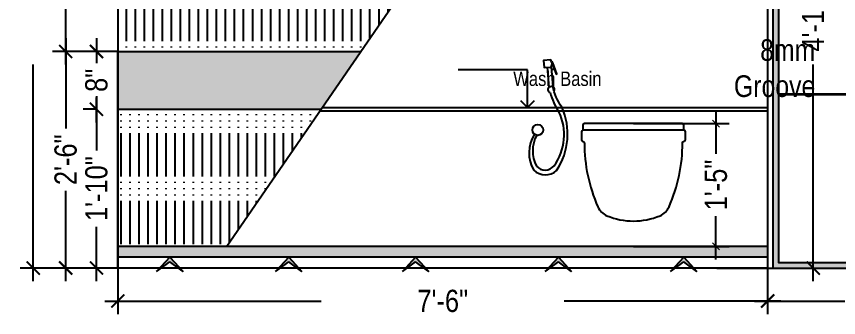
# Model space of a CAD drawing. Header units: inches. Extents: x -109431 to 29005, y -34715 to -1756.
# Drawn here: x -44309.5 to -44195.6, y -11935.2 to -11893.5 of the extents above; entities that cross this region are included whole.
import ezdxf

# ---------------------------------------------------------------- set-up
doc = ezdxf.new("R2010")
doc.units = ezdxf.units.IN
doc.header["$LTSCALE"] = 0.05
doc.header["$MEASUREMENT"] = 0
doc.header["$PDMODE"] = 3
doc.header["$PDSIZE"] = -4
doc.linetypes.add('ACAD_ISO03W100', pattern=[30, 12, -18])
doc.linetypes.add('DASHED2', pattern=[0.375, 0.25, -0.125])
doc.layers.get('Defpoints').update_dxf_attribs({"linetype": 'DASHED2'})
for name, color, linetype in [('Civil Dimension - Text', 7, 'Continuous'), ('Flooring Hatch', 251, 'Continuous'), ('Flooring Layout', 7, 'Continuous'), ('text', 4, 'Continuous')]:
    doc.layers.add(name, color=color, linetype=linetype)
doc.styles.add('4MMOF3-8', font='ARIALN.TTF', dxfattribs={"height": 5.12})
doc.styles.add('9-128OF1-4', font='ARIALN.TTF', dxfattribs={"height": 3.0792})
doc.dimstyles.new('DIM 1-4', dxfattribs={"dimtxt": 3.0792, "dimasz": 1.82, "dimexe": 1.82, "dimexo": 0, "dimgap": 0.09, "dimtad": 0, "dimzin": 0, "dimdsep": 46, "dimlunit": 4, "dimtxsty": '9-128OF1-4', "dimblk": 'ARCHTICK', "dimcen": 1.8125, "dimdle": 1.82, "dimclrd": 8, "dimclre": 8, "dimadec": 0, "dimazin": 0, "dimtfac": 1, "dimtofl": 0, "dimtmove": 0, "dimatfit": 3, "dimldrblk": 'OPEN90', "dimfxl": 1, "dimtolj": 1, "dimtzin": 0, "dimlwd": -1, "dimarcsym": 0})

# ---------------------------------------------------------------- blocks, each defined once
blk = doc.blocks.new('_ArchTick')
at = {"color": 0, "const_width": 0.15}
blk.add_lwpolyline([(-0.5, -0.5), (0.5, 0.5)], dxfattribs=at)
blk = doc.blocks.new('*D693')
at = {"layer": 'Defpoints', "color": 0, "ltscale": 50, "transparency": 16777216}
for p in [(-44295.45, -11926.48), (-44205.45, -11926.48), (-44205.45, -11932.87)]:
    blk.add_point(p, dxfattribs=at)
at = {"layer": 'Flooring Layout', "color": 8, "linetype": 'ACAD_ISO03W100', "lineweight": -2, "ltscale": 50, "transparency": 16777216}
for p, q in [((-44295.45, -11926.48), (-44295.45, -11934.69)), ((-44205.45, -11926.48), (-44205.45, -11934.69))]:
    blk.add_line(p, q, dxfattribs=at)
at = {"layer": 'Flooring Layout', "color": 8, "linetype": 'ACAD_ISO03W100', "ltscale": 50, "transparency": 16777216}
for p, q in [((-44297.27, -11932.87), (-44253.89, -11932.87)), ((-44203.63, -11932.87), (-44247.01, -11932.87))]:
    blk.add_line(p, q, dxfattribs=at)
at = {"layer": 'Flooring Layout', "color": 8, "ltscale": 50, "transparency": 16777216, "xscale": 1.82, "yscale": 1.82, "zscale": 1.82, "rotation": 180}
blk.add_blockref('_ArchTick', (-44295.45, -11932.87), dxfattribs=at)
at = {"layer": 'Flooring Layout', "color": 8, "ltscale": 50, "transparency": 16777216, "xscale": 1.82, "yscale": 1.82, "zscale": 1.82}
blk.add_blockref('_ArchTick', (-44205.45, -11932.87), dxfattribs=at)
at = {"layer": 'Flooring Layout', "color": 0, "ltscale": 50, "transparency": 16777216, "insert": (-44250.45, -11932.87), "char_height": 3.079, "attachment_point": 5, "style": '9-128OF1-4', "bg_fill": 3, "box_fill_scale": 1.25, "bg_fill_color": 256, "bg_fill_true_color": 13158600, "bg_fill_transparency": 0}
blk.add_mtext('\\A1;7\'-6"', dxfattribs=at)
blk = doc.blocks.new('_Open90')
at = {"color": 0, "linetype": 'ByBlock', "lineweight": -2}
for p, q in [((0, 0), (-1, 0)), ((-0.5, 0.5), (0, 0)), ((0, 0), (-0.5, -0.5))]:
    blk.add_line(p, q, dxfattribs=at)
blk = doc.blocks.new('*D694')
at = {"layer": 'Defpoints', "color": 0, "ltscale": 50, "transparency": 16777216}
for p in [(-44295.45, -11898.3), (-44302.68, -11928.3), (-44295.45, -11928.3)]:
    blk.add_point(p, dxfattribs=at)
at = {"layer": 'Flooring Layout', "color": 8, "linetype": 'ACAD_ISO03W100', "ltscale": 50, "transparency": 16777216}
for p, q in [((-44302.68, -11896.48), (-44302.68, -11909.82)), ((-44302.68, -11930.12), (-44302.68, -11916.77))]:
    blk.add_line(p, q, dxfattribs=at)
at = {"layer": 'Flooring Layout', "color": 8, "linetype": 'ACAD_ISO03W100', "lineweight": -2, "ltscale": 50, "transparency": 16777216}
for p, q in [((-44295.45, -11898.3), (-44304.5, -11898.3)), ((-44295.45, -11928.3), (-44304.5, -11928.3))]:
    blk.add_line(p, q, dxfattribs=at)
at = {"layer": 'Flooring Layout', "color": 8, "ltscale": 50, "transparency": 16777216, "xscale": 1.82, "yscale": 1.82, "zscale": 1.82}
for p, rotation in [((-44302.68, -11898.3), 90), ((-44302.68, -11928.3), 270)]:
    blk.add_blockref('_ArchTick', p, dxfattribs=dict(at, rotation=rotation))
at = {"layer": 'Flooring Layout', "color": 0, "ltscale": 50, "transparency": 16777216, "insert": (-44302.68, -11913.3), "char_height": 3.079, "attachment_point": 5, "rotation": 90, "style": '9-128OF1-4', "bg_fill": 3, "box_fill_scale": 1.25, "bg_fill_color": 256, "bg_fill_true_color": 13158600, "bg_fill_transparency": 0}
blk.add_mtext('\\A1;2\'-6"', dxfattribs=at)
blk = doc.blocks.new('*D695')
at = {"layer": 'Defpoints', "color": 0, "ltscale": 50, "transparency": 16777216}
for p in [(-44302.68, -11829.3), (-44295.45, -11829.3), (-44295.45, -11898.3)]:
    blk.add_point(p, dxfattribs=at)
at = {"layer": 'Flooring Layout', "color": 8, "linetype": 'ACAD_ISO03W100', "ltscale": 50, "transparency": 16777216}
for p, q in [((-44302.68, -11827.48), (-44302.68, -11860.35)), ((-44302.68, -11900.12), (-44302.68, -11867.24))]:
    blk.add_line(p, q, dxfattribs=at)
at = {"layer": 'Flooring Layout', "color": 8, "linetype": 'ACAD_ISO03W100', "lineweight": -2, "ltscale": 50, "transparency": 16777216}
for p, q in [((-44295.45, -11829.3), (-44304.5, -11829.3)), ((-44295.45, -11898.3), (-44304.5, -11898.3))]:
    blk.add_line(p, q, dxfattribs=at)
at = {"layer": 'Flooring Layout', "color": 8, "ltscale": 50, "transparency": 16777216, "xscale": 1.82, "yscale": 1.82, "zscale": 1.82}
for p, rotation in [((-44302.68, -11829.3), 90), ((-44302.68, -11898.3), 270)]:
    blk.add_blockref('_ArchTick', p, dxfattribs=dict(at, rotation=rotation))
at = {"layer": 'Flooring Layout', "color": 0, "ltscale": 50, "transparency": 16777216, "insert": (-44302.68, -11863.8), "char_height": 3.079, "attachment_point": 5, "rotation": 90, "style": '9-128OF1-4', "bg_fill": 3, "box_fill_scale": 1.25, "bg_fill_color": 256, "bg_fill_true_color": 13158600, "bg_fill_transparency": 0}
blk.add_mtext('\\A1;5\'-9"', dxfattribs=at)
blk = doc.blocks.new('*D699')
at = {"layer": 'Defpoints', "color": 0, "ltscale": 50, "transparency": 16777216}
for p in [(-44206.93, -11870.3), (-44212.49, -11928.3), (-44199.14, -11928.3)]:
    blk.add_point(p, dxfattribs=at)
at = {"layer": 'Flooring Layout', "color": 8, "linetype": 'ACAD_ISO03W100', "ltscale": 50, "transparency": 16777216}
for p, q in [((-44199.14, -11868.48), (-44199.14, -11889.35)), ((-44199.14, -11930.12), (-44199.14, -11898.31))]:
    blk.add_line(p, q, dxfattribs=at)
at = {"layer": 'Flooring Layout', "color": 8, "linetype": 'ACAD_ISO03W100', "lineweight": -2, "ltscale": 50, "transparency": 16777216}
for p, q in [((-44206.93, -11870.3), (-44197.32, -11870.3)), ((-44212.49, -11928.3), (-44197.32, -11928.3))]:
    blk.add_line(p, q, dxfattribs=at)
at = {"layer": 'Flooring Layout', "color": 8, "ltscale": 50, "transparency": 16777216, "xscale": 1.82, "yscale": 1.82, "zscale": 1.82}
for p, rotation in [((-44199.14, -11870.3), 90), ((-44199.14, -11928.3), 270)]:
    blk.add_blockref('_ArchTick', p, dxfattribs=dict(at, rotation=rotation))
at = {"layer": 'Flooring Layout', "color": 0, "ltscale": 50, "transparency": 16777216, "insert": (-44199.14, -11893.83), "char_height": 3.079, "attachment_point": 5, "rotation": 90, "style": '9-128OF1-4', "bg_fill": 3, "box_fill_scale": 1.25, "bg_fill_color": 256, "bg_fill_true_color": 13158600, "bg_fill_transparency": 0}
blk.add_mtext('\\A1;4\'-10"', dxfattribs=at)
blk = doc.blocks.new('*D700')
at = {"layer": 'Defpoints', "color": 0, "ltscale": 50, "transparency": 16777216}
for p in [(-44216.11, -11829.3), (-44203.1, -11928.3), (-44191.92, -11928.3)]:
    blk.add_point(p, dxfattribs=at)
at = {"layer": 'Flooring Layout', "color": 8, "linetype": 'ACAD_ISO03W100', "ltscale": 50, "transparency": 16777216}
for p, q in [((-44191.92, -11827.48), (-44191.92, -11882.48)), ((-44191.92, -11930.12), (-44191.92, -11889.38))]:
    blk.add_line(p, q, dxfattribs=at)
at = {"layer": 'Flooring Layout', "color": 8, "linetype": 'ACAD_ISO03W100', "lineweight": -2, "ltscale": 50, "transparency": 16777216}
for p, q in [((-44216.11, -11829.3), (-44190.1, -11829.3)), ((-44203.1, -11928.3), (-44190.1, -11928.3))]:
    blk.add_line(p, q, dxfattribs=at)
at = {"layer": 'Flooring Layout', "color": 8, "ltscale": 50, "transparency": 16777216, "xscale": 1.82, "yscale": 1.82, "zscale": 1.82}
for p, rotation in [((-44191.92, -11829.3), 90), ((-44191.92, -11928.3), 270)]:
    blk.add_blockref('_ArchTick', p, dxfattribs=dict(at, rotation=rotation))
at = {"layer": 'Flooring Layout', "color": 0, "ltscale": 50, "transparency": 16777216, "insert": (-44191.92, -11885.93), "char_height": 3.079, "attachment_point": 5, "rotation": 90, "style": '9-128OF1-4', "bg_fill": 3, "box_fill_scale": 1.25, "bg_fill_color": 256, "bg_fill_true_color": 13158600, "bg_fill_transparency": 0}
blk.add_mtext('\\A1;8\'-3"', dxfattribs=at)
blk = doc.blocks.new('*D701')
at = {"layer": 'Defpoints', "color": 0, "ltscale": 50, "transparency": 16777216}
for p in [(-44298.42, -11898.3), (-44298.42, -11906.3), (-44298.42, -11906.3)]:
    blk.add_point(p, dxfattribs=at)
at = {"layer": 'Flooring Layout', "color": 8, "linetype": 'ACAD_ISO03W100', "ltscale": 50, "transparency": 16777216}
for p, q in [((-44298.42, -11896.48), (-44298.42, -11900.75)), ((-44298.42, -11908.12), (-44298.42, -11903.84))]:
    blk.add_line(p, q, dxfattribs=at)
at = {"layer": 'Flooring Layout', "color": 8, "linetype": 'ACAD_ISO03W100', "lineweight": -2, "ltscale": 50, "transparency": 16777216}
for p, q in [((-44298.42, -11898.3), (-44300.24, -11898.3)), ((-44298.42, -11906.3), (-44300.24, -11906.3))]:
    blk.add_line(p, q, dxfattribs=at)
at = {"layer": 'Flooring Layout', "color": 8, "ltscale": 50, "transparency": 16777216, "xscale": 1.82, "yscale": 1.82, "zscale": 1.82}
for p, rotation in [((-44298.42, -11898.3), 90), ((-44298.42, -11906.3), 270)]:
    blk.add_blockref('_ArchTick', p, dxfattribs=dict(at, rotation=rotation))
at = {"layer": 'Flooring Layout', "color": 0, "ltscale": 50, "transparency": 16777216, "insert": (-44298.42, -11902.3), "char_height": 3.079, "attachment_point": 5, "rotation": 90, "style": '9-128OF1-4', "bg_fill": 3, "box_fill_scale": 1.25, "bg_fill_color": 256, "bg_fill_true_color": 13158600, "bg_fill_transparency": 0}
blk.add_mtext('\\A1;8"', dxfattribs=at)
blk = doc.blocks.new('*D704')
at = {"layer": 'Defpoints', "color": 0, "ltscale": 50, "transparency": 16777216}
for p in [(-44298.42, -11906.3), (-44298.42, -11928.3), (-44297.59, -11928.3)]:
    blk.add_point(p, dxfattribs=at)
at = {"layer": 'Flooring Layout', "color": 8, "linetype": 'ACAD_ISO03W100', "ltscale": 50, "transparency": 16777216}
for p, q in [((-44298.42, -11904.48), (-44298.42, -11912.98)), ((-44298.42, -11930.12), (-44298.42, -11921.61))]:
    blk.add_line(p, q, dxfattribs=at)
at = {"layer": 'Flooring Layout', "color": 8, "linetype": 'ACAD_ISO03W100', "lineweight": -2, "ltscale": 50, "transparency": 16777216}
for p, q in [((-44298.42, -11906.3), (-44300.24, -11906.3)), ((-44297.59, -11928.3), (-44300.24, -11928.3))]:
    blk.add_line(p, q, dxfattribs=at)
at = {"layer": 'Flooring Layout', "color": 8, "ltscale": 50, "transparency": 16777216, "xscale": 1.82, "yscale": 1.82, "zscale": 1.82}
for p, rotation in [((-44298.42, -11906.3), 90), ((-44298.42, -11928.3), 270)]:
    blk.add_blockref('_ArchTick', p, dxfattribs=dict(at, rotation=rotation))
at = {"layer": 'Flooring Layout', "color": 0, "ltscale": 50, "transparency": 16777216, "insert": (-44298.42, -11917.3), "char_height": 3.079, "attachment_point": 5, "rotation": 90, "style": '9-128OF1-4', "bg_fill": 3, "box_fill_scale": 1.25, "bg_fill_color": 256, "bg_fill_true_color": 13158600, "bg_fill_transparency": 0}
blk.add_mtext('\\A1;1\'-10"', dxfattribs=at)
blk = doc.blocks.new('adwawd')
at = {"layer": 'Flooring Hatch', "ltscale": 50, "true_color": 0xcd6928}
h = blk.add_hatch(color=32, dxfattribs=at)
h.dxf.hatch_style = 1
h.paths.add_polyline_path([(-77941.34, -7094.04), (-77946.01, -7099.05), (-77941.34, -7095.73), (-77936.68, -7099.05)])
at = {"layer": 'Civil Dimension - Text', "color": 2, "ltscale": 50}
for p, q in [((-77941.34, -7094.04), (-77946.01, -7099.05)), ((-77941.34, -7094.04), (-77936.68, -7099.05)), ((-77946.01, -7099.05), (-77941.34, -7095.73)), ((-77936.68, -7099.05), (-77941.34, -7095.73))]:
    blk.add_line(p, q, dxfattribs=at)
blk = doc.blocks.new('*D900')
at = {"layer": 'Defpoints', "color": 0, "ltscale": 50, "transparency": 16777216}
for p in [(-44224.03, -11908.3), (-44224.03, -11925.3), (-44212.6, -11925.3)]:
    blk.add_point(p, dxfattribs=at)
at = {"layer": 'Flooring Layout', "color": 8, "linetype": 'ACAD_ISO03W100', "ltscale": 50, "transparency": 16777216}
for p, q in [((-44212.6, -11906.48), (-44212.6, -11913.46)), ((-44212.6, -11927.12), (-44212.6, -11920.13))]:
    blk.add_line(p, q, dxfattribs=at)
at = {"layer": 'Flooring Layout', "color": 8, "linetype": 'ACAD_ISO03W100', "lineweight": -2, "ltscale": 50, "transparency": 16777216}
for p, q in [((-44224.03, -11908.3), (-44210.78, -11908.3)), ((-44224.03, -11925.3), (-44210.78, -11925.3))]:
    blk.add_line(p, q, dxfattribs=at)
at = {"layer": 'Flooring Layout', "color": 8, "ltscale": 50, "transparency": 16777216}
for p, rotation in [((-44212.6, -11908.3), 90), ((-44212.6, -11925.3), 270)]:
    blk.add_blockref('_ArchTick', p, dxfattribs=dict(at, rotation=rotation))
at = {"layer": 'Flooring Layout', "color": 0, "ltscale": 50, "transparency": 16777216, "insert": (-44212.6, -11916.8), "char_height": 3.079, "attachment_point": 5, "rotation": 90, "style": '9-128OF1-4', "bg_fill": 3, "box_fill_scale": 1.25, "bg_fill_color": 256, "bg_fill_true_color": 13158600, "bg_fill_transparency": 0}
blk.add_mtext('\\A1;1\'-5"', dxfattribs=at)
blk = doc.blocks.new('*D975')
at = {"layer": 'Defpoints', "color": 0, "ltscale": 50, "transparency": 16777216}
for p in [(-44205.45, -11926.48), (-44175.45, -11928.3), (-44175.45, -11932.87)]:
    blk.add_point(p, dxfattribs=at)
at = {"layer": 'Flooring Layout', "color": 8, "linetype": 'ACAD_ISO03W100', "lineweight": -2, "ltscale": 50, "transparency": 16777216}
for p, q in [((-44205.45, -11926.48), (-44205.45, -11934.69)), ((-44175.45, -11928.3), (-44175.45, -11934.69))]:
    blk.add_line(p, q, dxfattribs=at)
at = {"layer": 'Flooring Layout', "color": 8, "linetype": 'ACAD_ISO03W100', "ltscale": 50, "transparency": 16777216}
for p, q in [((-44207.27, -11932.87), (-44193.92, -11932.87)), ((-44173.63, -11932.87), (-44186.98, -11932.87))]:
    blk.add_line(p, q, dxfattribs=at)
at = {"layer": 'Flooring Layout', "color": 8, "ltscale": 50, "transparency": 16777216, "xscale": 1.82, "yscale": 1.82, "zscale": 1.82, "rotation": 180}
blk.add_blockref('_ArchTick', (-44205.45, -11932.87), dxfattribs=at)
at = {"layer": 'Flooring Layout', "color": 8, "ltscale": 50, "transparency": 16777216, "xscale": 1.82, "yscale": 1.82, "zscale": 1.82}
blk.add_blockref('_ArchTick', (-44175.45, -11932.87), dxfattribs=at)
at = {"layer": 'Flooring Layout', "color": 0, "ltscale": 50, "transparency": 16777216, "insert": (-44190.45, -11932.87), "char_height": 3.079, "attachment_point": 5, "style": '9-128OF1-4', "bg_fill": 3, "box_fill_scale": 1.25, "bg_fill_color": 256, "bg_fill_true_color": 13158600, "bg_fill_transparency": 0}
blk.add_mtext('\\A1;2\'-6"', dxfattribs=at)
blk = doc.blocks.new('*D976')
at = {"layer": 'Defpoints', "color": 0, "ltscale": 50, "transparency": 16777216}
for p in [(-44299.97, -11829.3), (-44307.17, -11928.3), (-44297.15, -11928.3)]:
    blk.add_point(p, dxfattribs=at)
at = {"layer": 'Flooring Layout', "color": 8, "linetype": 'ACAD_ISO03W100', "ltscale": 50, "transparency": 16777216}
for p, q in [((-44307.17, -11827.48), (-44307.17, -11875.35)), ((-44307.17, -11930.12), (-44307.17, -11882.24))]:
    blk.add_line(p, q, dxfattribs=at)
at = {"layer": 'Flooring Layout', "color": 8, "linetype": 'ACAD_ISO03W100', "lineweight": -2, "ltscale": 50, "transparency": 16777216}
for p, q in [((-44299.97, -11829.3), (-44308.99, -11829.3)), ((-44297.15, -11928.3), (-44308.99, -11928.3))]:
    blk.add_line(p, q, dxfattribs=at)
at = {"layer": 'Flooring Layout', "color": 8, "ltscale": 50, "transparency": 16777216, "xscale": 1.82, "yscale": 1.82, "zscale": 1.82}
for p, rotation in [((-44307.17, -11829.3), 90), ((-44307.17, -11928.3), 270)]:
    blk.add_blockref('_ArchTick', p, dxfattribs=dict(at, rotation=rotation))
at = {"layer": 'Flooring Layout', "color": 0, "ltscale": 50, "transparency": 16777216, "insert": (-44307.17, -11878.8), "char_height": 3.079, "attachment_point": 5, "rotation": 90, "style": '9-128OF1-4', "bg_fill": 3, "box_fill_scale": 1.25, "bg_fill_color": 256, "bg_fill_true_color": 13158600, "bg_fill_transparency": 0}
blk.add_mtext('\\A1;8\'-3"', dxfattribs=at)

msp = doc.modelspace()

# ---------------------------------------------------------------- hatches: boundary and pattern name
at = {"layer": 'Flooring Layout', "ltscale": 50}
h = msp.add_hatch(dxfattribs=at)
h.set_pattern_fill('ACAD_ISO06W100', color=256, scale=0.25, angle=90)
h.set_pattern_definition([(90, (1109.4679, 0), (-1.25, 8e-17), [6, -0.75, 0.125, -0.75, 0.125, -1.625]), (90, (1109.4679, 0), (-1.25, 8e-17), [-8.5, 0.125, -0.75])])
h.paths.add_polyline_path([(-44268.8303, -11846.88379, -0.244255375), (-44264.73934, -11849.00906), (-44251.89654, -11867.28535, -0.311498414), (-44251.84774, -11872.96408), (-44263.45396, -11890.09924, -0.248813174), (-44267.59371, -11892.29524), (-44295.44824, -11892.29524), (-44295.44824, -11898.29524), (-44261.75858, -11898.29524), (-44242.44824, -11870.29524), (-44268.44824, -11829.29524), (-44295.44824, -11829.29524), (-44295.44824, -11846.88379)])
at = {"layer": 'Flooring Layout', "ltscale": 50, "true_color": 0xc7c8ca}
h = msp.add_hatch(color=9, dxfattribs=at)
h.dxf.hatch_style = 1
h.paths.add_polyline_path([(-44267.27582, -11906.29524), (-44261.75858, -11898.29524), (-44295.44824, -11898.29524), (-44295.44824, -11906.29524)])
at = {"layer": 'Flooring Layout', "ltscale": 50}
h = msp.add_hatch(dxfattribs=at)
h.set_pattern_fill('ACAD_ISO06W100', color=256, scale=0.25, angle=90)
h.set_pattern_definition([(90, (0, 0), (-1.25, 8e-17), [6, -0.75, 0.125, -0.75, 0.125, -1.625]), (90, (0, 0), (-1.25, 8e-17), [-8.5, 0.125, -0.75])])
h.paths.add_polyline_path([(-44267.27582, -11906.29524), (-44295.44824, -11906.29524), (-44295.44824, -11925.29524), (-44280.37927, -11925.29524)])
at = {"layer": 'Flooring Layout', "ltscale": 50, "true_color": 0xc7c8ca}
h = msp.add_hatch(color=9, dxfattribs=at)
h.dxf.hatch_style = 1
h.paths.add_polyline_path([(-44205.44824, -11925.29524), (-44295.44824, -11925.29524), (-44295.44824, -11926.79524), (-44205.44824, -11926.79524)])

# ---------------------------------------------------------------- linework, layer by layer
at = {"ltscale": 200}
msp.add_line((-44231.03437, -11909.17551), (-44217.03452, -11909.17551), dxfattribs=at)
for points in [[(-44235.42465, -11900.45413, 0.298884271), (-44235.5035, -11899.45724), (-44236.50038, -11899.53609), (-44236.42153, -11900.53298), (-44235.42465, -11900.45413), (-44235.21206, -11903.14177)], [(-44237.75111, -11909.7602, 0.280154572), (-44237.83939, -11914.74317, 0.396158785), (-44234.67898, -11914.79231, 0.258541565), (-44233.9577, -11906.01708, -0.102326253), (-44235.22227, -11903.12673), (-44235.71144, -11903.23022), (-44235.93154, -11900.49422)], [(-44235.3151, -11899.9439), (-44234.74633, -11901.43323), (-44234.64526, -11901.38273), (-44235.20746, -11899.85528, 0.205412397), (-44235.35815, -11899.73023)], [(-44235.7103, -11903.18383, 0.600597977), (-44235.57979, -11903.9999)], [(-44235.57979, -11903.9999, 0.090092007), (-44234.32673, -11906.68478)], [(-44235.03093, -11903.80521, 0.437649185), (-44235.21206, -11903.14177)], [(-44235.03481, -11914.14793, 0.275762027), (-44234.35138, -11906.64639)]]:
    msp.add_lwpolyline(points, format="xyb", dxfattribs=at)
msp.add_lwpolyline([(-44235.40025, -11900.76259), (-44235.00244, -11900.76259)], dxfattribs=at)
msp.add_lwpolyline([(-44217.23123, -11910.94973, -0.413609632), (-44217.03405, -11910.75296), (-44217.03452, -11910.75296, 0.414213562), (-44216.83734, -11910.55578), (-44216.83734, -11909.45156, 0.331679267), (-44217.03452, -11909.18702), (-44217.03452, -11908.49242, 0.414213562), (-44217.2317, -11908.29524), (-44230.83719, -11908.29524, 0.414213562), (-44231.03437, -11908.49242), (-44231.03437, -11909.18702, 0.331679267), (-44231.23155, -11909.45156), (-44231.23155, -11910.55578, 0.414213562), (-44231.03437, -11910.75296), (-44231.03484, -11910.75296, -0.413609632), (-44230.83766, -11910.94973, 0.103363462), (-44228.96433, -11919.8233, 0.191949476), (-44227.71555, -11921.0524, 0.201758591), (-44220.35334, -11921.0524, 0.191949476), (-44219.10456, -11919.8233, 0.103363462)], format="xyb", close=True, dxfattribs=at)
msp.add_circle((-44237.28139, -11909.17551), 0.75, dxfattribs=at)
for centre, radius, start, end in [((-44233.65667, -11912.05625), 4.33812, 150.36503, 209.1942606), ((-44236.24912, -11913.18549), 1.54946, 219.5576198, 321.6003967)]:
    msp.add_arc(centre, radius, start, end, dxfattribs=at)
at = {"layer": 'Flooring Layout', "ltscale": 50}
for p, q in [((-44295.44824, -11829.29524), (-44295.44824, -11928.29524)), ((-44242.44824, -11870.29524), (-44280.37927, -11925.29524)), ((-44205.44824, -11870.29524), (-44205.44824, -11928.29524)), ((-44295.44824, -11898.29524), (-44261.75858, -11898.29524)), ((-44295.44824, -11906.29524), (-44267.27582, -11906.29524)), ((-44282.44824, -11928.29524), (-44295.44824, -11928.29524)), ((-44205.44824, -11928.29524), (-44282.44824, -11928.29524))]:
    msp.add_line(p, q, dxfattribs=at)

# ---------------------------------------------------------------- texts
at = {"layer": 'text', "ltscale": 50, "insert": (-44228.45694, -11902.09328), "char_height": 2, "width": 105.1209635, "attachment_point": 6, "style": '4MMOF3-8'}
msp.add_mtext('Wash Basin', dxfattribs=at)

# ---------------------------------------------------------------- leaders
at = {"layer": 'Flooring Layout', "ltscale": 50}
msp.add_leader([(-44238.71727, -11906.04524), (-44238.71727, -11900.84088), (-44248.30199, -11900.84088)], dimstyle='DIM 1-4', override={"dimgap": 0.09, "dimtad": 0, "dimfxl": 0.1875, "dimtfill": 1, "dimarcsym": 1}, dxfattribs=at)

# ---------------------------------------------------------------- next in the draw order: dimensions: what is measured, and where the dimension line sits
dim = msp.add_linear_dim(base=(-44205.44824, -11932.87016), p1=(-44295.44824, -11926.47626), p2=(-44205.44824, -11926.47626), dimstyle='DIM 1-4', override={"dimfxl": 0.1875, "dimtfill": 1, "dimarcsym": 1}, dxfattribs=at)
dim.commit()
dim.dimension.update_dxf_attribs({"geometry": '*D693', "text_midpoint": (-44250.44824, -11932.87016)})

# ---------------------------------------------------------------- next in the draw order: hatches: boundary and pattern name
at = {"layer": 'Flooring Layout', "ltscale": 50, "true_color": 0x636466}
h = msp.add_hatch(color=251, dxfattribs=at)
h.dxf.hatch_style = 1
h.paths.add_polyline_path([(-44175.44824, -11829.29524), (-44204.69824, -11829.29524), (-44204.69824, -11928.29524), (-44175.44824, -11928.29524)])
h.paths.add_polyline_path([(-44176.19824, -11927.54524), (-44203.94824, -11927.54524), (-44203.94824, -11830.04524), (-44176.19824, -11830.04524)], flags=16)
h.paths.add_polyline_path([(-44195.94821, -11846.75908), (-44195.94821, -11838.19361), (-44202.35866, -11838.19361), (-44202.35866, -11846.75908)], flags=8)
h.paths.add_polyline_path([(-44195.94821, -11899.03008), (-44195.94821, -11888.50283), (-44202.35866, -11888.50283), (-44202.35866, -11899.03008)], flags=8)
h.paths.add_polyline_path([(-44188.73007, -11890.19616), (-44188.73007, -11881.63069), (-44195.14052, -11881.63069), (-44195.14052, -11890.19616)], flags=8)

# ---------------------------------------------------------------- next in the draw order: linework, layer by layer
at = {"layer": 'Flooring Layout', "ltscale": 50}
msp.add_line((-44295.44824, -11928.29524), (-44295.44824, -11898.29524), dxfattribs=at)

# ---------------------------------------------------------------- next in the draw order: block references
at = {"layer": 'Civil Dimension - Text', "xscale": -0.3918184986101589, "yscale": 0.3918184986101589, "zscale": 0.3918184986101589}
for p in [(-74827.11645, -9147.22026), (-74810.65231, -9147.22026), (-74793.07057, -9147.22026), (-74773.284, -9147.22026)]:
    msp.add_blockref('adwawd', p, dxfattribs=at)

# ---------------------------------------------------------------- next in the draw order: dimensions: what is measured, and where the dimension line sits
at = {"layer": 'Flooring Layout', "ltscale": 50}
dim = msp.add_linear_dim(base=(-44199.13663, -11928.29524), p1=(-44206.93471, -11870.29524), p2=(-44212.49429, -11928.29524), angle=90, dimstyle='DIM 1-4', override={"dimtmove": 1, "dimfxl": 0.1875, "dimtfill": 1, "dimarcsym": 1}, dxfattribs=at)
dim.commit()
dim.dimension.update_dxf_attribs({"geometry": '*D699', "text_midpoint": (-44199.13663, -11893.82947), "dimtype": 160})
dim = msp.add_linear_dim(base=(-44302.6757, -11928.29524), p1=(-44295.44824, -11898.29524), p2=(-44295.44824, -11928.29524), angle=90, dimstyle='DIM 1-4', override={"dimfxl": 0.1875, "dimtfill": 1, "dimarcsym": 1}, dxfattribs=at)
dim.commit()
dim.dimension.update_dxf_attribs({"geometry": '*D694', "text_midpoint": (-44302.6757, -11913.29524)})

# ---------------------------------------------------------------- next in the draw order: dimensions: what is measured, and where the dimension line sits
dim = msp.add_linear_dim(base=(-44302.6757, -11829.29524), p1=(-44295.44824, -11898.29524), p2=(-44295.44824, -11829.29524), angle=90, dimstyle='DIM 1-4', override={"dimtmove": 1, "dimfxl": 0.1875, "dimtfill": 1, "dimarcsym": 1}, dxfattribs=at)
dim.commit()
dim.dimension.update_dxf_attribs({"geometry": '*D695', "text_midpoint": (-44302.6757, -11863.79524)})
dim = msp.add_linear_dim(base=(-44191.91849, -11928.29524), p1=(-44216.10932, -11829.29524), p2=(-44203.10391, -11928.29524), angle=90, dimstyle='DIM 1-4', override={"dimfxl": 0.1875, "dimtfill": 1, "dimarcsym": 1}, dxfattribs=at)
dim.commit()
dim.dimension.update_dxf_attribs({"geometry": '*D700', "text_midpoint": (-44191.91849, -11885.92602), "dimtype": 160})

# ---------------------------------------------------------------- next in the draw order: linework, layer by layer
for p, q in [((-44204.69824, -11928.29524), (-44204.69824, -11829.29524)), ((-44267.10341, -11906.04524), (-44205.44824, -11906.04524)), ((-44267.44824, -11906.54524), (-44205.44824, -11906.54524)), ((-44205.44824, -11925.29524), (-44295.44824, -11925.29524)), ((-44205.44824, -11926.79524), (-44295.44824, -11926.79524))]:
    msp.add_line(p, q, dxfattribs=at)
at = {"layer": 'Flooring Layout', "color": 152, "lineweight": 35, "ltscale": 50, "true_color": 0x2776bb}
msp.add_line((-44203.94824, -11904.21584), (-44176.19824, -11904.21584), dxfattribs=at)
at = {"layer": 'Flooring Layout', "ltscale": 50}
for points in [[(-44205.44824, -11829.29524), (-44205.44824, -11928.29524), (-44175.44824, -11928.29524), (-44175.44824, -11829.29524)], [(-44203.94824, -11830.04524), (-44203.94824, -11927.54524), (-44176.19824, -11927.54524), (-44176.19824, -11830.04524)]]:
    msp.add_lwpolyline(points, close=True, dxfattribs=at)

# ---------------------------------------------------------------- next in the draw order: block references
at = {"layer": 'Civil Dimension - Text', "xscale": -0.3918184986101589, "yscale": 0.3918184986101589, "zscale": 0.3918184986101589}
msp.add_blockref('adwawd', (-74755.92595, -9147.22026), dxfattribs=at)

# ---------------------------------------------------------------- next in the draw order: texts
at = {"layer": 'text', "ltscale": 50, "insert": (-44198.84546, -11900.62665), "char_height": 3, "width": 105.1209635, "attachment_point": 6, "style": '4MMOF3-8'}
msp.add_mtext('8mm \\PGroove', dxfattribs=at)

# ---------------------------------------------------------------- next in the draw order: dimensions: what is measured, and where the dimension line sits
at = {"layer": 'Flooring Layout', "ltscale": 50}
dim = msp.add_linear_dim(base=(-44298.41763, -11906.29524), p1=(-44298.41763, -11898.29524), p2=(-44298.41763, -11906.29524), angle=90, dimstyle='DIM 1-4', override={"dimfxl": 0.1875, "dimtfill": 1, "dimarcsym": 1}, dxfattribs=at)
dim.commit()
dim.dimension.update_dxf_attribs({"geometry": '*D701', "text_midpoint": (-44298.41763, -11902.29524)})

# ---------------------------------------------------------------- next in the draw order: dimensions: what is measured, and where the dimension line sits
for base, p1, p2, override, picture, middle in [((-44298.41763, -11928.29524), (-44298.41763, -11906.29524), (-44297.58849, -11928.29524), {"dimtmove": 1, "dimfxl": 0.1875, "dimtfill": 1, "dimarcsym": 1}, '*D704', (-44298.41763, -11917.29524)), ((-44212.60122, -11925.29524), (-44224.03444, -11908.29524), (-44224.03444, -11925.29524), {"dimasz": 1, "dimfxl": 0.1875, "dimtfill": 1, "dimarcsym": 1}, '*D900', (-44212.60122, -11916.79524))]:
    dim = msp.add_linear_dim(base=base, p1=p1, p2=p2, angle=90, dimstyle='DIM 1-4', override=override, dxfattribs=at)
    dim.commit()
    dim.dimension.update_dxf_attribs({"geometry": picture, "text_midpoint": middle})
dim = msp.add_linear_dim(base=(-44175.44824, -11932.87016), p1=(-44205.44824, -11926.47626), p2=(-44175.44824, -11928.29524), dimstyle='DIM 1-4', override={"dimtmove": 1, "dimfxl": 0.1875, "dimtfill": 1, "dimarcsym": 1}, dxfattribs=at)
dim.commit()
dim.dimension.update_dxf_attribs({"geometry": '*D975', "text_midpoint": (-44190.44824, -11932.87016)})

# ---------------------------------------------------------------- next in the draw order: dimensions: what is measured, and where the dimension line sits
dim = msp.add_linear_dim(base=(-44307.17293, -11928.29524), p1=(-44299.97197, -11829.29524), p2=(-44297.14897, -11928.29524), angle=90, dimstyle='DIM 1-4', override={"dimfxl": 0.1875, "dimtfill": 1, "dimarcsym": 1}, dxfattribs=at)
dim.commit()
dim.dimension.update_dxf_attribs({"geometry": '*D976', "text_midpoint": (-44307.17293, -11878.79524)})

doc.saveas('drawing.dxf')
